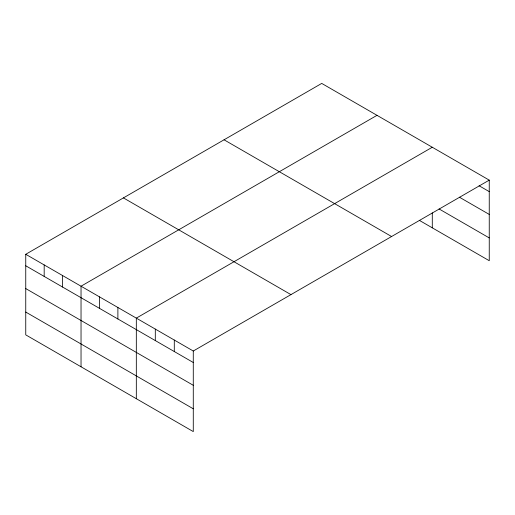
<?xml version="1.0" encoding="UTF-8"?>
<svg xmlns="http://www.w3.org/2000/svg" width="515" height="515" viewBox="0 0 515 515"><rect width="100%" height="100%" fill="white"/><g stroke="black" fill="none" stroke-linecap="round" stroke-linejoin="round"><path stroke-width="0.77" d="M25.75 254.288L193.28 351.011L193.28 431.589L25.75 334.866L25.75 254.288L321.721 83.411L489.25 180.134L489.25 260.712L419.319 220.343M377.006 115.328L81.035 286.205L81.035 366.783M432.291 147.245L136.321 318.122L136.321 398.707M193.28 351.011L489.25 180.134M479.079 185.748L489.25 191.625M459.412 197.2L489.25 214.42M439.07 208.942L489.25 237.917M224.051 139.797L391.58 236.52M123.42 197.895L290.949 294.619M25.75 265.779L193.28 362.502M25.75 288.574L193.28 385.297M25.75 312.064L193.28 408.788M432.291 212.888L432.291 227.83M174.295 340.048L174.295 351.539M155.305 329.085L155.305 340.576M117.89 307.481L117.89 318.972M99.466 296.846L99.466 308.337M62.605 275.564L62.605 287.055M44.181 264.922L44.181 276.413"/></g></svg>
